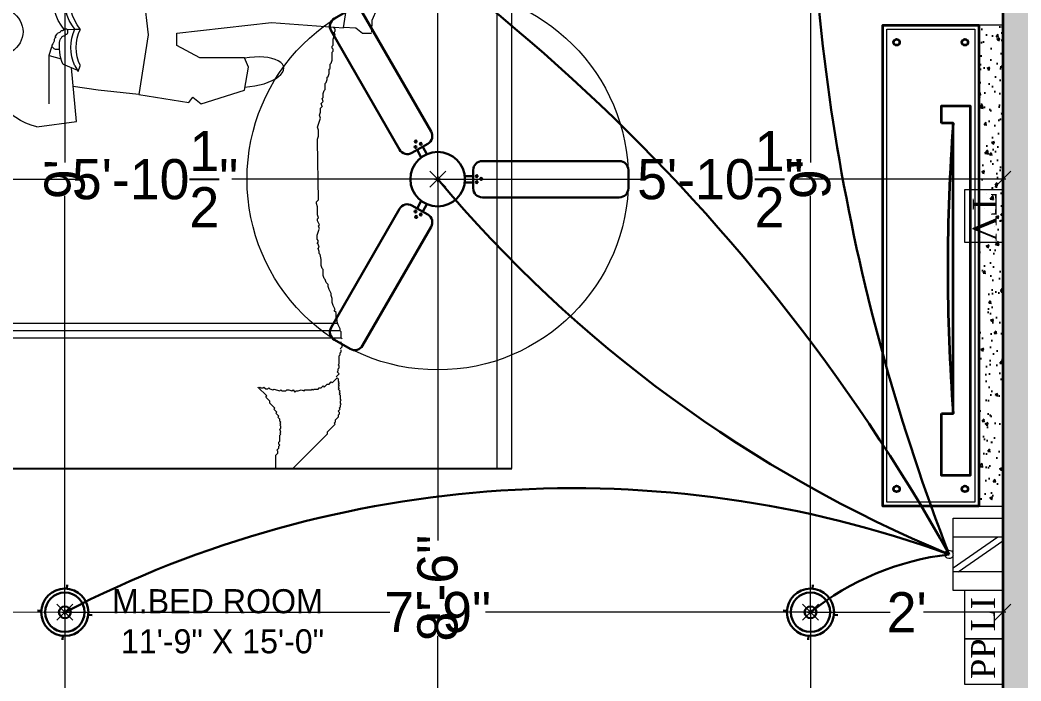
# Model space of a CAD drawing. Header units: millimetres. Extents: x -6808 to 215771, y -89660 to -16303.
# Drawn here: x 111493 to 111617.9, y -47233.3 to -47150.9 of the extents above; entities that cross this region are included whole.
import ezdxf

# ---------------------------------------------------------------- set-up
doc = ezdxf.new("R2010")
doc.units = ezdxf.units.MM
doc.header["$PDMODE"] = 35
doc.linetypes.add('DASHED', pattern=[0.75, 0.5, -0.25])
doc.layers.get('0').update_dxf_attribs({"color": 8})
for name, color, linetype, lineweight in [('A- FUR', 34, 'Continuous', 0), ('A-Lite-Clng', 5, 'Continuous', 30), ('ELE.13', 7, 'Continuous', 13), ('elec dim.', 251, 'Continuous', 25), ('ELECTRICAL', 150, 'Continuous', 30), ('FURNITURE 2', 33, 'Continuous', 25), ('furnitures', 12, 'Continuous', 13), ('text', 7, 'Continuous', 25), ('wall', 7, 'Continuous', 35), ('wokg dim', 152, 'DASHED', 18)]:
    doc.layers.add(name, color=color, linetype=linetype, lineweight=lineweight)
doc.layers.add('AR.furniture', color=7, linetype='Continuous', lineweight=35, true_color=0x009e9e)
doc.layers.add('furniture', color=7, linetype='Continuous', lineweight=5, true_color=0xe57b2a)
doc.styles.add('6 INCH', font='times.ttf', dxfattribs={"height": 6})
doc.styles.add('SAJ', font='eurr____.ttf')
doc.dimstyles.new('SAJ', dxfattribs={"dimtxt": 5, "dimasz": 2, "dimexe": 1, "dimexo": 1, "dimgap": 0.09375, "dimtad": 0, "dimdec": 1, "dimzin": 0, "dimdsep": 46, "dimlunit": 4, "dimtxsty": 'SAJ', "dimblk": 'OBLIQUE', "dimcen": 0.125, "dimdle": 0.375, "dimadec": 0, "dimazin": 0, "dimtfac": 1, "dimtdec": 1, "dimtofl": 0, "dimtmove": 0, "dimatfit": 3, "dimldrblk": 'OBLIQUE', "dimfxl": 1, "dimtolj": 1, "dimtzin": 0, "dimlwd": 5, "dimlwe": 5, "dimarcsym": 1})

# ---------------------------------------------------------------- blocks, each defined once
blk = doc.blocks.new('A$C1A9968DB')
at = {"layer": 'furniture', "ltscale": 0.5}
for p, q in [((7.52, 48.64), (8.85, 49.47)), ((8.85, 49.47), (10.51, 49.47)), ((10.51, 49.47), (11.12, 47.7)), ((6.88, 47.34), (7.52, 48.64)), ((3.85, 45.67), (6.88, 47.34)), ((11.12, 47.7), (10.65, 46.11)), ((10.65, 46.11), (8.7, 45.77)), ((3.85, 45.67), (0, 41.68)), ((8.7, 45.77), (4.85, 41.78)), ((11.92, 43.21), (4.85, 41.78)), ((0.3, 40.35), (0, 41.68)), ((0.3, 40.35), (4.88, 39.32)), ((4.88, 39.32), (7.7, 38.87)), ((7.7, 38.87), (9.68, 38.93)), ((9.68, 38.87), (9.98, 29.12)), ((25.34, 38.15), (24.78, 33.85)), ((10.35, 36.28), (10.42, 34.45)), ((15.46, 36.12), (15.3, 35.97)), ((15.61, 36.12), (15.46, 36.12)), ((15.54, 36.05), (15.69, 36.2)), ((15.69, 36.2), (15.85, 36.28)), ((15.85, 36.28), (16, 36.28)), ((16, 36.28), (16.31, 36.43)), ((16.31, 36.43), (16.47, 36.51)), ((16.47, 36.51), (16.62, 36.51)), ((17.56, 36.8), (16.62, 36.51)), ((16.7, 36.43), (16.66, 36.52)), ((16.86, 36.28), (16.7, 36.43)), ((16.93, 36.12), (16.86, 36.28)), ((16.93, 35.81), (16.93, 36.12)), ((22.85, 36.8), (17.56, 36.8)), ((17.59, 36.81), (17.95, 35.51)), ((14.76, 35.19), (14.68, 35.04)), ((14.68, 35.04), (14.68, 34.88)), ((14.84, 35.35), (14.76, 35.19)), ((14.99, 35.58), (14.84, 35.5)), ((14.84, 35.5), (14.84, 35.35)), ((15.07, 35.74), (14.99, 35.58)), ((15.15, 35.89), (15.07, 35.74)), ((15.3, 35.97), (15.15, 35.89)), ((15.3, 35.04), (15.46, 35.12)), ((15.3, 34.88), (15.3, 35.04)), ((15.46, 35.27), (15.54, 35.43)), ((15.46, 35.12), (15.46, 35.27)), ((15.54, 35.43), (15.69, 35.5)), ((15.69, 35.5), (15.81, 35.62)), ((17, 35.68), (16.93, 35.81)), ((18.54, 35.29), (19.19, 33.72)), ((14.68, 34.88), (14.84, 34.81)), ((14.74, 34.85), (14.72, 34.01)), ((14.72, 34.01), (14.72, 33.42)), ((14.84, 34.81), (15.15, 34.81)), ((15.15, 34.81), (15.3, 34.88)), ((18.71, 34.01), (19.34, 33.64)), ((24.78, 33.85), (18.92, 34.36)), ((21.37, 31.48), (20.95, 34.19)), ((19.34, 33.64), (18.71, 33.42)), ((21.82, 27.05), (21.37, 31.48)), ((9.98, 29.12), (9.68, 27.2)), ((8.8, 17.45), (10, 26.89)), ((9.68, 27.2), (10.28, 26.61)), ((10.28, 26.61), (15.31, 26.02)), ((15.31, 26.02), (21.82, 27.05)), ((21.82, 27.05), (22.71, 21.58)), ((15.16, 22.91), (13.98, 12.57)), ((16.49, 22.91), (15.16, 22.91)), ((17.82, 20.4), (16.49, 22.91)), ((22.71, 21.58), (22.11, 21.14)), ((22.11, 21.14), (22.85, 20.25)), ((17.82, 15.52), (17.82, 20.4)), ((22.85, 20.25), (21.37, 15.52)), ((10.72, 4.14), (8.8, 17.45)), ((18.86, 15.08), (17.82, 15.52)), ((21.37, 15.52), (18.86, 15.08)), ((13.98, 12.57), (14.57, 4.74)), ((14.57, 4.74), (10.72, 4.14)), ((14.48, 4.72), (14.56, 3.39)), ((11.67, 4.29), (11.71, 2.78)), ((14.56, 3.39), (15.16, 2.64)), ((11.71, 2.78), (9.89, 1.11)), ((15.16, 2.64), (15.13, 1.68)), ((9.89, 1.11), (9.14, 0.96)), ((13.73, 1.58), (10.1, 0)), ((15.05, 1.65), (13.73, 1.58)), ((10.1, 0), (9, 0.54))]:
    blk.add_line(p, q, dxfattribs=at)
blk.add_lwpolyline([(9, 0.54), (8.93, 0.92), (9.51, 1.04)], dxfattribs=at)
for centre, radius, start, end in [((18.06, 36.38), 7.5, 13.6872, 89.7043), ((11.38, 31.16), 5.23, 49.9003, 101.4337), ((11.46, 29.92), 5.23, 51.462, 101.4337), ((16.64, 31.03), 4.67, 65.9134, 100.1371), ((11.46, 29.33), 5.23, 51.462, 101.4337), ((16.71, 29.78), 4.67, 64.6865, 115.3135), ((16.71, 29.19), 4.67, 64.6865, 115.3135)]:
    blk.add_arc(centre, radius, start, end, dxfattribs=at)
at = {"layer": 'furniture', "ltscale": 0.5, "extrusion": (1.33e-14, -5.24506e-16, -1)}
blk.add_ellipse((14.99, 43.85), major_axis=(0, -4.19), ratio=0.740098, start_param=4.712389, end_param=10.995574, dxfattribs=at)
at = {"layer": 'furniture', "ltscale": 0.5, "extrusion": (1.32939e-14, -5.4405e-16, -1)}
blk.add_ellipse((19.38, 14.94), major_axis=(-0.51, -3.71), ratio=0.422098, start_param=4.512692, end_param=7.948784, dxfattribs=at)
blk = doc.blocks.new('ertergrgr')
at = {"layer": 'furnitures', "color": 27, "ltscale": 50}
for p, q in [((-766411.4, 424368.94), (-766482.81, 424368.94)), ((-766411.4, 424367.15), (-766482.81, 424367.15)), ((-766430.64, 424347.27), (-766430.88, 424347.02)), ((-766430.39, 424347.27), (-766430.64, 424347.27)), ((-766430.14, 424347.27), (-766430.39, 424347.27)), ((-766429.89, 424347.27), (-766430.14, 424347.27)), ((-766429.77, 424347.39), (-766429.89, 424347.27)), ((-766429.52, 424347.39), (-766429.77, 424347.39)), ((-766429.15, 424347.51), (-766429.52, 424347.39)), ((-766429.34, 424303.77), (-766429.34, 424347.45)), ((-766428.65, 424347.76), (-766429.15, 424347.51)), ((-766428.4, 424347.76), (-766428.65, 424347.76)), ((-766428.44, 424303.81), (-766428.44, 424347.76)), ((-766428.28, 424347.89), (-766428.4, 424347.76)), ((-766427.54, 424347.89), (-766428.28, 424347.89)), ((-766427.41, 424348.01), (-766427.54, 424347.89)), ((-766427.54, 424303.86), (-766427.54, 424347.89)), ((-766426.79, 424347.89), (-766427.04, 424347.89)), ((-766426.67, 424348.01), (-766426.79, 424347.89)), ((-766426.42, 424348.01), (-766426.67, 424348.01)), ((-766426.17, 424347.76), (-766426.42, 424348.01)), ((-766425.8, 424347.89), (-766426.05, 424347.89)), ((-766425.68, 424347.76), (-766425.8, 424347.89)), ((-766425.43, 424347.76), (-766425.68, 424347.76)), ((-766425.3, 424347.64), (-766425.43, 424347.76)), ((-766424.81, 424347.64), (-766425.3, 424347.64)), ((-766424.56, 424347.64), (-766424.81, 424347.64)), ((-766424.31, 424347.64), (-766424.56, 424347.64)), ((-766424.19, 424347.52), (-766424.31, 424347.64)), ((-766424.06, 424347.64), (-766424.19, 424347.52)), ((-766423.82, 424347.64), (-766424.06, 424347.64)), ((-766423.69, 424347.52), (-766423.82, 424347.64)), ((-766423.44, 424347.52), (-766423.69, 424347.52)), ((-766423.32, 424347.39), (-766423.44, 424347.52)), ((-766423.07, 424347.64), (-766423.32, 424347.39)), ((-766422.7, 424347.27), (-766423.07, 424347.64)), ((-766422.58, 424347.39), (-766422.45, 424347.52)), ((-766421.96, 424346.77), (-766422.58, 424347.39)), ((-766422.45, 424347.52), (-766422.2, 424347.52)), ((-766422.2, 424347.52), (-766422.08, 424347.64)), ((-766422.08, 424347.64), (-766421.96, 424347.52)), ((-766421.96, 424347.52), (-766421.83, 424347.64)), ((-766421.83, 424347.64), (-766421.71, 424347.52)), ((-766421.71, 424347.52), (-766421.58, 424347.64)), ((-766421.58, 424347.64), (-766421.46, 424347.52)), ((-766421.46, 424347.52), (-766421.34, 424347.64)), ((-766421.34, 424347.64), (-766421.21, 424347.52)), ((-766421.21, 424347.52), (-766420.96, 424347.76)), ((-766420.96, 424347.76), (-766420.84, 424347.64)), ((-766420.84, 424347.64), (-766420.72, 424347.76)), ((-766420.72, 424347.76), (-766420.59, 424347.64)), ((-766420.59, 424347.64), (-766420.47, 424347.76)), ((-766420.47, 424347.76), (-766419.97, 424347.76)), ((-766419.97, 424347.76), (-766419.85, 424347.89)), ((-766419.85, 424347.89), (-766419.72, 424347.76)), ((-766419.72, 424347.76), (-766419.48, 424347.76)), ((-766419.48, 424347.76), (-766419.35, 424347.89)), ((-766419.35, 424347.89), (-766419.23, 424347.76)), ((-766419.23, 424347.76), (-766418.98, 424347.76)), ((-766418.98, 424347.76), (-766418.86, 424347.64)), ((-766418.86, 424347.64), (-766418.73, 424347.76)), ((-766418.73, 424347.76), (-766418.48, 424347.52)), ((-766418.48, 424347.52), (-766418.36, 424347.64)), ((-766418.36, 424347.64), (-766418.11, 424347.64)), ((-766418.11, 424347.64), (-766417.99, 424347.52)), ((-766417.99, 424347.52), (-766417.74, 424347.52)), ((-766417.74, 424347.52), (-766417.37, 424347.15)), ((-766465.63, 424347.13), (-766465.88, 424346.89)), ((-766465.38, 424347.13), (-766465.63, 424347.13)), ((-766465.26, 424347.01), (-766465.38, 424347.13)), ((-766464.89, 424347.13), (-766465.26, 424347.01)), ((-766464.76, 424347.01), (-766464.89, 424347.13)), ((-766464.39, 424346.89), (-766464.76, 424347.01)), ((-766463.65, 424346.89), (-766464.39, 424346.89)), ((-766463.52, 424346.76), (-766463.65, 424346.89)), ((-766463.27, 424346.76), (-766463.52, 424346.76)), ((-766463.15, 424346.89), (-766463.27, 424346.76)), ((-766462.9, 424346.89), (-766463.15, 424346.89)), ((-766462.78, 424346.76), (-766462.9, 424346.89)), ((-766462.53, 424346.76), (-766462.78, 424346.76)), ((-766461.79, 424346.76), (-766462.53, 424346.76)), ((-766461.41, 424346.64), (-766461.79, 424346.76)), ((-766461.29, 424346.52), (-766461.41, 424346.64)), ((-766461.04, 424346.52), (-766461.29, 424346.52)), ((-766460.79, 424346.52), (-766461.04, 424346.52)), ((-766460.67, 424346.39), (-766460.79, 424346.52)), ((-766460.17, 424346.39), (-766460.67, 424346.39)), ((-766459.8, 424346.27), (-766460.17, 424346.39)), ((-766459.68, 424346.14), (-766459.8, 424346.27)), ((-766459.43, 424346.14), (-766459.68, 424346.14)), ((-766459.06, 424346.02), (-766459.43, 424346.14)), ((-766458.93, 424345.9), (-766459.06, 424346.02)), ((-766434.36, 424346.03), (-766434.73, 424345.9)), ((-766434.11, 424346.27), (-766434.36, 424346.03)), ((-766433.86, 424346.27), (-766434.11, 424346.27)), ((-766433.49, 424346.4), (-766433.86, 424346.27)), ((-766432.99, 424346.65), (-766433.49, 424346.4)), ((-766432.74, 424346.65), (-766432.99, 424346.65)), ((-766432.37, 424346.77), (-766432.74, 424346.65)), ((-766431.88, 424346.77), (-766432.37, 424346.77)), ((-766431.5, 424346.89), (-766431.88, 424346.77)), ((-766431.01, 424347.14), (-766431.5, 424346.89)), ((-766430.88, 424347.02), (-766431.01, 424347.14)), ((-766422.08, 424346.65), (-766421.96, 424346.77)), ((-766421.83, 424346.4), (-766422.08, 424346.65)), ((-766421.83, 424346.15), (-766421.83, 424346.4)), ((-766421.46, 424345.78), (-766421.83, 424346.15)), ((-766417.37, 424347.15), (-766417.12, 424347.15)), ((-766417.12, 424347.15), (-766417, 424347.02)), ((-766417, 424347.02), (-766416.87, 424347.15)), ((-766416.87, 424347.15), (-766415.88, 424346.15)), ((-766415.88, 424346.15), (-766415.63, 424346.15)), ((-766415.63, 424346.15), (-766411.4, 424341.92)), ((-766458.19, 424345.9), (-766458.93, 424345.9)), ((-766458.07, 424345.77), (-766458.19, 424345.9)), ((-766457.7, 424345.65), (-766458.07, 424345.77)), ((-766457.2, 424345.65), (-766457.7, 424345.65)), ((-766457.08, 424345.53), (-766457.2, 424345.65)), ((-766456.7, 424345.65), (-766457.08, 424345.53)), ((-766456.46, 424345.4), (-766456.7, 424345.65)), ((-766456.08, 424345.53), (-766456.46, 424345.4)), ((-766455.89, 424345.33), (-766456.14, 424345.58)), ((-766455.4, 424345.33), (-766455.89, 424345.33)), ((-766455.02, 424345.2), (-766455.4, 424345.33)), ((-766454.65, 424345.33), (-766455.02, 424345.2)), ((-766453.54, 424344.96), (-766454.65, 424345.33)), ((-766453.16, 424345.08), (-766453.54, 424344.96)), ((-766452.92, 424345.08), (-766453.16, 424345.08)), ((-766452.42, 424345.08), (-766452.92, 424345.08)), ((-766452.05, 424344.96), (-766452.42, 424345.08)), ((-766451.8, 424344.96), (-766452.05, 424344.96)), ((-766444.58, 424345.08), (-766451.8, 424344.96)), ((-766444.33, 424344.83), (-766444.58, 424345.08)), ((-766444.09, 424344.83), (-766444.33, 424344.83)), ((-766443.71, 424344.96), (-766444.09, 424344.83)), ((-766443.47, 424344.96), (-766443.71, 424344.96)), ((-766442.72, 424344.96), (-766443.47, 424344.96)), ((-766442.35, 424345.08), (-766442.72, 424344.96)), ((-766442.23, 424344.96), (-766442.35, 424345.08)), ((-766441.98, 424344.96), (-766442.23, 424344.96)), ((-766441.48, 424345.21), (-766441.98, 424344.96)), ((-766441.36, 424345.08), (-766441.48, 424345.21)), ((-766440.99, 424345.21), (-766441.36, 424345.08)), ((-766440.18, 424344.91), (-766440.93, 424345.16)), ((-766439.69, 424344.91), (-766440.18, 424344.91)), ((-766439.56, 424345.03), (-766439.69, 424344.91)), ((-766439.32, 424345.03), (-766439.56, 424345.03)), ((-766439.19, 424344.91), (-766439.32, 424345.03)), ((-766439.07, 424345.03), (-766439.19, 424344.91)), ((-766438.7, 424345.16), (-766439.07, 424345.03)), ((-766438.57, 424345.03), (-766438.7, 424345.16)), ((-766438.2, 424345.16), (-766438.57, 424345.03)), ((-766437.95, 424345.16), (-766438.2, 424345.16)), ((-766437.83, 424345.28), (-766437.95, 424345.16)), ((-766437.21, 424345.4), (-766437.83, 424345.28)), ((-766436.46, 424345.4), (-766437.21, 424345.4)), ((-766436.09, 424345.53), (-766436.46, 424345.4)), ((-766435.97, 424345.65), (-766436.09, 424345.53)), ((-766435.22, 424345.65), (-766435.97, 424345.65)), ((-766434.85, 424345.78), (-766435.22, 424345.65)), ((-766434.73, 424345.9), (-766434.85, 424345.78)), ((-766421.59, 424345.66), (-766421.46, 424345.78)), ((-766421.34, 424345.41), (-766421.59, 424345.66)), ((-766421.34, 424345.16), (-766421.34, 424345.41)), ((-766421.21, 424345.04), (-766421.34, 424345.16)), ((-766421.21, 424344.54), (-766421.21, 424345.04)), ((-766421.09, 424344.42), (-766421.21, 424344.54)), ((-766421.21, 424344.29), (-766421.09, 424344.42)), ((-766421.09, 424344.17), (-766421.21, 424344.29)), ((-766421.09, 424343.92), (-766421.09, 424344.17)), ((-766421.09, 424343.42), (-766421.09, 424343.92)), ((-766420.97, 424343.3), (-766421.09, 424343.42)), ((-766421.09, 424342.93), (-766420.97, 424343.3)), ((-766420.97, 424342.56), (-766421.09, 424342.93)), ((-766420.97, 424342.31), (-766420.97, 424342.56)), ((-766420.84, 424342.18), (-766420.97, 424342.31)), ((-766421.09, 424341.94), (-766420.84, 424342.18)), ((-766420.97, 424341.81), (-766421.09, 424341.94)), ((-766421.09, 424341.44), (-766420.97, 424341.81)), ((-766421.09, 424341.19), (-766421.09, 424341.44)), ((-766420.97, 424341.07), (-766421.09, 424341.19)), ((-766420.97, 424340.57), (-766420.97, 424341.07)), ((-766421.21, 424339.58), (-766420.97, 424340.32)), ((-766421.09, 424340.45), (-766420.97, 424340.57)), ((-766420.97, 424340.32), (-766421.09, 424340.45)), ((-766418.36, 424339.95), (-766418.73, 424339.58)), ((-766418.24, 424339.83), (-766418.36, 424339.95)), ((-766417.87, 424340.2), (-766418.24, 424339.83)), ((-766417.74, 424340.08), (-766417.87, 424340.2)), ((-766417.49, 424340.33), (-766417.74, 424340.08)), ((-766417.25, 424340.33), (-766417.49, 424340.33)), ((-766417.12, 424340.45), (-766417.25, 424340.33)), ((-766417, 424340.33), (-766417.12, 424340.45)), ((-766416.87, 424340.45), (-766417, 424340.33)), ((-766416.75, 424340.33), (-766416.87, 424340.45)), ((-766416.63, 424340.45), (-766416.75, 424340.33)), ((-766416.38, 424340.45), (-766416.63, 424340.45)), ((-766416.25, 424340.33), (-766416.38, 424340.45)), ((-766415.88, 424340.45), (-766416.25, 424340.33)), ((-766415.76, 424340.33), (-766415.88, 424340.45)), ((-766415.63, 424340.45), (-766415.76, 424340.33)), ((-766415.51, 424340.33), (-766415.63, 424340.45)), ((-766415.26, 424340.33), (-766415.51, 424340.33)), ((-766414.77, 424340.33), (-766415.26, 424340.33)), ((-766414.64, 424340.2), (-766414.77, 424340.33)), ((-766414.4, 424340.2), (-766414.64, 424340.2)), ((-766414.27, 424340.33), (-766414.4, 424340.2)), ((-766414.15, 424340.2), (-766414.27, 424340.33)), ((-766413.9, 424340.2), (-766414.15, 424340.2)), ((-766413.65, 424339.95), (-766413.9, 424340.2)), ((-766413.53, 424340.08), (-766413.65, 424339.95)), ((-766413.28, 424340.08), (-766413.53, 424340.08)), ((-766413.03, 424339.83), (-766413.28, 424340.08)), ((-766412.78, 424339.83), (-766413.03, 424339.83)), ((-766411.4, 424339.83), (-766412.78, 424339.83)), ((-766420.35, 424338.71), (-766421.46, 424337.6)), ((-766421.46, 424338.34), (-766421.22, 424338.59)), ((-766421.34, 424338.96), (-766421.22, 424339.08)), ((-766421.22, 424338.84), (-766421.34, 424338.96)), ((-766421.22, 424338.59), (-766421.22, 424338.84)), ((-766421.09, 424339.46), (-766421.21, 424339.58)), ((-766421.22, 424339.08), (-766421.09, 424339.46)), ((-766420.22, 424338.59), (-766420.35, 424338.71)), ((-766419.73, 424339.09), (-766420.22, 424338.59)), ((-766419.48, 424339.09), (-766419.73, 424339.09)), ((-766418.86, 424339.71), (-766419.48, 424339.09)), ((-766418.73, 424339.58), (-766418.86, 424339.71)), ((-766421.34, 424338.22), (-766421.46, 424338.34)), ((-766421.46, 424337.84), (-766421.34, 424337.97)), ((-766421.34, 424337.72), (-766421.46, 424337.84)), ((-766421.46, 424337.6), (-766421.34, 424337.72)), ((-766421.34, 424337.97), (-766421.34, 424338.22))]:
    blk.add_line(p, q, dxfattribs=at)
at = {"layer": 'furnitures', "color": 27, "lineweight": 25}
blk.add_line((-766411.4, 424290.02), (-766411.4, 424368.94), dxfattribs=at)
at = {"layer": 'A- FUR', "color": 27, "extrusion": (0, 0, -1), "xscale": 1.132284455181866, "yscale": 1.132284455181866, "zscale": -1.132284454635607, "rotation": 179.9999999990779}
blk.add_blockref('A$C1A9968DB', (766482.28, 424353.52), dxfattribs=at)
blk = doc.blocks.new('vcdr')
at = {"layer": 'AR.furniture', "lineweight": 25, "ltscale": 2}
h = blk.add_hatch(dxfattribs=at)
h.set_pattern_fill('AR-CONC', color=256, scale=0.5, style=0)
h.set_pattern_definition([(50, (5894.276, -2096.168), (3.58630091, -0.313760675), [0.375, -4.125]), (355, (5894.276, -2096.168), (-0.69375667, 3.76096067), [0.3, -3.3]), (100.4514, (5894.575, -2096.194), (2.89254691, 3.44719771), [0.31870095, -3.50571056]), (46.1842, (5894.276, -2095.168), (5.33620524, -0.82759507), [0.5625, -6.1875]), (96.6356, (5894.7207, -2095.237), (4.67331353, 4.87058935), [0.47805144, -5.258565]), (351.1842, (5894.276, -2095.168), (4.67330973, 4.870593), [0.45, -4.95]), (21, (5894.776, -2095.418), (2.98453526, -2.01309445), [0.375, -4.125]), (326, (5894.776, -2095.418), (1.21657666, 3.62575023), [0.3, -3.3]), (71.4514, (5895.0247, -2095.5857), (4.20111314, 1.61265248), [0.31870095, -3.50571056]), (37.5, (5894.276, -2096.168), (0.060799277, 1.66446927), [0, -3.26, 0, -3.35, 0, -3.3125]), (7.5, (5894.276, -2096.168), (1.315347687, 1.97205856), [0, -1.91, 0, -3.185, 0, -1.2625]), (327.5, (5893.161, -2096.168), (2.66911218, -0.112774359), [0, -1.25, 0, -3.9, 0, -5.175]), (317.5, (5892.661, -2096.168), (2.915930847, 0.50052491), [0, -1.625, 0, -2.59, 0, -3.675])])
h.paths.add_polyline_path([(93614.87, -24321.29), (93617.87, -24321.29), (93617.87, -24261.29), (93614.87, -24261.29)])
at = {"layer": 'AR.furniture', "ltscale": 2}
blk.add_lwpolyline([(93614.87, -24321.29), (93602.87, -24321.29), (93602.87, -24261.29), (93614.87, -24261.29)], close=True, dxfattribs=at)
blk.add_lwpolyline([(93614.87, -24321.29), (93602.87, -24321.29), (93602.87, -24261.29), (93614.87, -24261.29)], close=True, dxfattribs=at)
at = {"layer": 'AR.furniture', "lineweight": 20, "ltscale": 5}
blk.add_lwpolyline([(93614.37, -24320.79), (93603.37, -24320.79), (93603.37, -24261.79), (93614.37, -24261.79)], close=True, dxfattribs=at)
blk.add_lwpolyline([(93614.37, -24320.79), (93603.37, -24320.79), (93603.37, -24261.79), (93614.37, -24261.79)], close=True, dxfattribs=at)
at = {"layer": 'AR.furniture', "lineweight": 9, "ltscale": 2}
blk.add_lwpolyline([(93614.87, -24321.29), (93617.87, -24321.29), (93617.87, -24261.29), (93614.87, -24261.29)], close=True, dxfattribs=at)
blk.add_lwpolyline([(93614.87, -24321.29), (93617.87, -24321.29), (93617.87, -24261.29), (93614.87, -24261.29)], close=True, dxfattribs=at)
at = {"layer": 'AR.furniture'}
for points in [[(93610.22, -24273.51), (93610.22, -24271.36), (93613.78, -24271.36), (93613.78, -24317.46), (93610.22, -24317.46), (93610.22, -24309.71)], [(93610.22, -24273.51), (93610.22, -24271.36), (93613.78, -24271.36), (93613.78, -24317.46), (93610.22, -24317.46), (93610.22, -24309.71)], [(93610.22, -24309.71), (93611.67, -24309.71), (93611.67, -24273.51), (93610.22, -24273.51)], [(93610.22, -24309.71), (93611.67, -24309.71), (93611.67, -24273.51), (93610.22, -24273.51)]]:
    blk.add_lwpolyline(points, dxfattribs=at)
at = {"layer": 'AR.furniture', "ltscale": 2}
for centre in [(93604.6, -24263.44), (93604.6, -24263.44), (93613.13, -24263.44), (93613.13, -24263.44), (93604.6, -24319.13), (93604.6, -24319.13), (93613.13, -24319.13), (93613.13, -24319.13)]:
    blk.add_circle(centre, 0.375, dxfattribs=at)
at = {"layer": 'AR.furniture', "ltscale": 5}
blk.add_arc((93852.35, -24291.61), 241.36, 175.6992, 184.3008, dxfattribs=at)
blk.add_arc((93852.35, -24291.61), 241.36, 175.6992, 184.3008, dxfattribs=at)
blk = doc.blocks.new('FAN')
at = {"layer": 'A-Lite-Clng', "color": 5, "ltscale": 10}
for p, q in [((-11.37, 17.69), (-9.63, 18.69)), ((-0.73, 5.26), (-8.27, 18.32)), ((-4.19, 3.26), (-11.73, 16.32)), ((-2.83, 2.9), (-1.09, 3.9)), ((-1.65, 3.57), (-1.18, 2.76)), ((-2.27, 3.22), (-1.8, 2.4)), ((4.92, 2), (20, 2)), ((3.92, 0.35), (2.98, 0.35)), ((3.92, 1), (3.92, -1)), ((21, 1), (21, -1)), ((3.92, -0.35), (2.98, -0.35)), ((4.92, -2), (20, -2)), ((-4.19, -3.26), (-11.73, -16.32)), ((-1.09, -3.9), (-2.83, -2.9)), ((-2.27, -3.22), (-1.8, -2.4)), ((-1.65, -3.57), (-1.18, -2.76)), ((-0.73, -5.26), (-8.27, -18.32)), ((-9.63, -18.69), (-11.37, -17.69))]:
    blk.add_line(p, q, dxfattribs=at)
for centre, radius in [((-2.44, 3.55), 0.102), ((-2.42, 4.14), 0.109), ((-1.86, 3.89), 0.102), ((0, 0), 3), ((4.3, 0.33), 0.102), ((4.79, 0.03), 0.109), ((4.3, -0.33), 0.102), ((-2.44, -3.56), 0.102), ((-2.37, -4.16), 0.109), ((-1.86, -3.89), 0.102)]:
    blk.add_circle(centre, radius, dxfattribs=at)
for centre, start, end in [((-9.13, 17.82), 30, 120), ((-10.87, 16.82), 120, 210), ((-1.59, 4.76), 300, 30), ((-3.33, 3.76), 210, 300), ((4.92, 1), 90, 180), ((20, 1), 0, 90), ((4.92, -1), 180, 270), ((20, -1), 270, 0), ((-3.33, -3.76), 60, 150), ((-1.59, -4.76), 330, 60), ((-10.87, -16.82), 150, 240), ((-9.13, -17.82), 240, 330)]:
    blk.add_arc(centre, 1, start, end, dxfattribs=at)
blk = doc.blocks.new('CEILING LIGHT')
at = {"layer": 'ELECTRICAL'}
for p, q in [((0, 3.5), (0, 3)), ((-3, 0.09), (-3.5, 0.09)), ((3.5, 0.09), (3, 0.09)), ((0, -3), (0, -3.5))]:
    blk.add_line(p, q, dxfattribs=at)
for radius in [3, 2.5, 0.75]:
    blk.add_circle((0, 0), radius, dxfattribs=at)
blk = doc.blocks.new('switch board')
for p, q in [((0, 2.326), (0, -3.5)), ((4, 2.326), (0, 2.326)), ((4, -0.511), (4, 2.326)), ((4, 0.826), (0, 0.826)), ((4, -1.68), (0.4, 0.826)), ((3.6, -2), (0, 0.505)), ((4, -0.663), (4, -0.511)), ((4, -3.5), (4, -0.663)), ((0, -2), (4, -2)), ((0, -3.5), (4, -3.5))]:
    blk.add_line(p, q)
blk.add_arc((4.327, -0.587), 0.336, 193.03993, 166.96007)
blk = doc.blocks.new('_Oblique')
at = {"color": 0, "linetype": 'ByBlock', "lineweight": -2}
blk.add_line((-0.5, -0.5), (0.5, 0.5), dxfattribs=at)
blk = doc.blocks.new('*D1504')
at = {"layer": 'Defpoints', "color": 0, "transparency": 16777216}
for p in [(111474.62, -47224.9), (111474.62, -47224.9), (111498.62, -47224.76)]:
    blk.add_point(p, dxfattribs=at)
at = {"layer": 'elec dim.', "color": 0, "lineweight": 5, "transparency": 16777216}
for p, q in [((111474.24, -47224.9), (111484.54, -47224.84)), ((111498.99, -47224.76), (111488.7, -47224.82))]:
    blk.add_line(p, q, dxfattribs=at)
at = {"layer": 'elec dim.', "color": 0, "lineweight": 5, "transparency": 16777216, "xscale": 2, "yscale": 2, "zscale": 2}
for p, rotation in [((111474.62, -47224.9), 180.3265471586444), ((111498.62, -47224.76), 0.3265471586444502)]:
    blk.add_blockref('_Oblique', p, dxfattribs=dict(at, rotation=rotation))
at = {"layer": 'elec dim.', "color": 0, "transparency": 16777216, "insert": (111486.62, -47224.83), "char_height": 5, "attachment_point": 5, "rotation": 0.3265, "style": 'SAJ'}
blk.add_mtext("\\A1;2'", dxfattribs=at)
blk = doc.blocks.new('*D1505')
at = {"layer": 'Defpoints', "color": 0, "transparency": 16777216}
for p in [(111498.62, -47224.76), (111591.62, -47224.76), (111591.62, -47224.76)]:
    blk.add_point(p, dxfattribs=at)
at = {"layer": 'elec dim.', "color": 0, "lineweight": 5, "transparency": 16777216}
for p, q in [((111498.24, -47224.76), (111539.14, -47224.76)), ((111591.99, -47224.76), (111551.1, -47224.76))]:
    blk.add_line(p, q, dxfattribs=at)
at = {"layer": 'elec dim.', "color": 0, "lineweight": 5, "transparency": 16777216, "xscale": 2, "yscale": 2, "zscale": 2, "rotation": 180}
blk.add_blockref('_Oblique', (111498.62, -47224.76), dxfattribs=at)
at = {"layer": 'elec dim.', "color": 0, "lineweight": 5, "transparency": 16777216, "xscale": 2, "yscale": 2, "zscale": 2}
blk.add_blockref('_Oblique', (111591.62, -47224.76), dxfattribs=at)
at = {"layer": 'elec dim.', "color": 0, "transparency": 16777216, "insert": (111545.12, -47224.76), "char_height": 5, "attachment_point": 5, "style": 'SAJ'}
blk.add_mtext('\\A1;7\'-9"', dxfattribs=at)
blk = doc.blocks.new('*D1506')
at = {"layer": 'Defpoints', "color": 0, "transparency": 16777216}
for p in [(111591.62, -47224.76), (111615.62, -47224.76), (111615.62, -47224.76)]:
    blk.add_point(p, dxfattribs=at)
at = {"layer": 'elec dim.', "color": 0, "lineweight": 5, "transparency": 16777216}
for p, q in [((111591.24, -47224.76), (111601.54, -47224.76)), ((111615.99, -47224.76), (111605.7, -47224.76))]:
    blk.add_line(p, q, dxfattribs=at)
at = {"layer": 'elec dim.', "color": 0, "lineweight": 5, "transparency": 16777216, "xscale": 2, "yscale": 2, "zscale": 2, "rotation": 180}
blk.add_blockref('_Oblique', (111591.62, -47224.76), dxfattribs=at)
at = {"layer": 'elec dim.', "color": 0, "lineweight": 5, "transparency": 16777216, "xscale": 2, "yscale": 2, "zscale": 2}
blk.add_blockref('_Oblique', (111615.62, -47224.76), dxfattribs=at)
at = {"layer": 'elec dim.', "color": 0, "transparency": 16777216, "insert": (111603.62, -47224.76), "char_height": 5, "attachment_point": 5, "style": 'SAJ'}
blk.add_mtext("\\A1;2'", dxfattribs=at)
blk = doc.blocks.new('*D1507')
at = {"layer": 'Defpoints', "color": 0, "transparency": 16777216}
for p in [(111498.62, -47116.76), (111498.62, -47224.76), (111498.62, -47224.76)]:
    blk.add_point(p, dxfattribs=at)
at = {"layer": 'elec dim.', "color": 0, "lineweight": 5, "transparency": 16777216}
for p, q in [((111498.62, -47116.39), (111498.62, -47168.69)), ((111499.62, -47116.76), (111499.62, -47116.76)), ((111498.62, -47225.14), (111498.62, -47172.83)), ((111499.62, -47224.76), (111499.62, -47224.76))]:
    blk.add_line(p, q, dxfattribs=at)
at = {"layer": 'elec dim.', "color": 0, "lineweight": 5, "transparency": 16777216, "xscale": 2, "yscale": 2, "zscale": 2}
for p, rotation in [((111498.62, -47116.76), 90), ((111498.62, -47224.76), 270)]:
    blk.add_blockref('_Oblique', p, dxfattribs=dict(at, rotation=rotation))
at = {"layer": 'elec dim.', "color": 0, "transparency": 16777216, "insert": (111498.62, -47170.76), "char_height": 5, "attachment_point": 5, "rotation": 90, "style": 'SAJ'}
blk.add_mtext("\\A1;9'", dxfattribs=at)
blk = doc.blocks.new('*D1537')
at = {"layer": 'Defpoints', "color": 0, "transparency": 16777216}
for p in [(111498.62, -47224.76), (111498.62, -47272.76), (111498.62, -47272.76)]:
    blk.add_point(p, dxfattribs=at)
at = {"layer": 'elec dim.', "color": 0, "lineweight": 5, "transparency": 16777216}
for p, q in [((111498.62, -47224.39), (111498.62, -47246.73)), ((111498.62, -47273.14), (111498.62, -47250.79))]:
    blk.add_line(p, q, dxfattribs=at)
at = {"layer": 'elec dim.', "color": 0, "lineweight": 5, "transparency": 16777216, "xscale": 2, "yscale": 2, "zscale": 2}
for p, rotation in [((111498.62, -47224.76), 90), ((111498.62, -47272.76), 270)]:
    blk.add_blockref('_Oblique', p, dxfattribs=dict(at, rotation=rotation))
at = {"layer": 'elec dim.', "color": 0, "transparency": 16777216, "insert": (111498.62, -47248.76), "char_height": 5, "attachment_point": 5, "rotation": 90, "style": 'SAJ'}
blk.add_mtext("\\A1;4'", dxfattribs=at)
blk = doc.blocks.new('*D1512')
at = {"layer": 'Defpoints', "color": 0, "transparency": 16777216}
for p in [(111591.62, -47116.76), (111591.62, -47224.76), (111591.62, -47224.76)]:
    blk.add_point(p, dxfattribs=at)
at = {"layer": 'elec dim.', "color": 0, "lineweight": 5, "transparency": 16777216}
for p, q in [((111591.62, -47116.39), (111591.62, -47168.69)), ((111592.62, -47116.76), (111592.62, -47116.76)), ((111591.62, -47225.14), (111591.62, -47172.83)), ((111592.62, -47224.76), (111592.62, -47224.76))]:
    blk.add_line(p, q, dxfattribs=at)
at = {"layer": 'elec dim.', "color": 0, "lineweight": 5, "transparency": 16777216, "xscale": 2, "yscale": 2, "zscale": 2}
for p, rotation in [((111591.62, -47116.76), 90), ((111591.62, -47224.76), 270)]:
    blk.add_blockref('_Oblique', p, dxfattribs=dict(at, rotation=rotation))
at = {"layer": 'elec dim.', "color": 0, "transparency": 16777216, "insert": (111591.62, -47170.76), "char_height": 5, "attachment_point": 5, "rotation": 90, "style": 'SAJ'}
blk.add_mtext("\\A1;9'", dxfattribs=at)
blk = doc.blocks.new('*D1513')
at = {"layer": 'Defpoints', "color": 0, "transparency": 16777216}
for p in [(111591.62, -47224.76), (111591.62, -47272.76), (111591.62, -47272.76)]:
    blk.add_point(p, dxfattribs=at)
at = {"layer": 'elec dim.', "color": 0, "lineweight": 5, "transparency": 16777216}
for p, q in [((111591.62, -47224.39), (111591.62, -47246.73)), ((111591.62, -47273.14), (111591.62, -47250.79))]:
    blk.add_line(p, q, dxfattribs=at)
at = {"layer": 'elec dim.', "color": 0, "lineweight": 5, "transparency": 16777216, "xscale": 2, "yscale": 2, "zscale": 2}
for p, rotation in [((111591.62, -47224.76), 90), ((111591.62, -47272.76), 270)]:
    blk.add_blockref('_Oblique', p, dxfattribs=dict(at, rotation=rotation))
at = {"layer": 'elec dim.', "color": 0, "transparency": 16777216, "insert": (111591.62, -47248.76), "char_height": 5, "attachment_point": 5, "rotation": 90, "style": 'SAJ'}
blk.add_mtext("\\A1;4'", dxfattribs=at)
blk = doc.blocks.new('*D1546')
at = {"layer": 'Defpoints', "color": 0, "transparency": 16777216}
for p in [(111474.62, -47170.76), (111474.62, -47170.76), (111545.12, -47170.76)]:
    blk.add_point(p, dxfattribs=at)
at = {"layer": 'elec dim.', "color": 0, "lineweight": 5, "transparency": 16777216}
for p, q in [((111474.24, -47170.76), (111500.31, -47170.76)), ((111545.49, -47170.76), (111519.43, -47170.76))]:
    blk.add_line(p, q, dxfattribs=at)
at = {"layer": 'elec dim.', "color": 0, "lineweight": 5, "transparency": 16777216, "xscale": 2, "yscale": 2, "zscale": 2}
for p, rotation in [((111474.62, -47170.76), 180.0000000133108), ((111545.12, -47170.76), 1.33108724e-08)]:
    blk.add_blockref('_Oblique', p, dxfattribs=dict(at, rotation=rotation))
at = {"layer": 'elec dim.', "color": 0, "transparency": 16777216, "insert": (111509.87, -47170.76), "char_height": 5, "attachment_point": 5, "rotation": 0, "style": 'SAJ'}
blk.add_mtext('\\A1;5\'-10{\\H1.000000x;\\S1/2;}"', dxfattribs=at)
blk = doc.blocks.new('*D1547')
at = {"layer": 'Defpoints', "color": 0, "transparency": 16777216}
for p in [(111545.12, -47170.76), (111615.62, -47170.76), (111615.62, -47170.76)]:
    blk.add_point(p, dxfattribs=at)
at = {"layer": 'elec dim.', "color": 0, "lineweight": 5, "transparency": 16777216}
for p, q in [((111544.74, -47170.76), (111570.81, -47170.76)), ((111615.99, -47170.76), (111589.93, -47170.76))]:
    blk.add_line(p, q, dxfattribs=at)
at = {"layer": 'elec dim.', "color": 0, "lineweight": 5, "transparency": 16777216, "xscale": 2, "yscale": 2, "zscale": 2, "rotation": 180}
blk.add_blockref('_Oblique', (111545.12, -47170.76), dxfattribs=at)
at = {"layer": 'elec dim.', "color": 0, "lineweight": 5, "transparency": 16777216, "xscale": 2, "yscale": 2, "zscale": 2}
blk.add_blockref('_Oblique', (111615.62, -47170.76), dxfattribs=at)
at = {"layer": 'elec dim.', "color": 0, "transparency": 16777216, "insert": (111580.37, -47170.76), "char_height": 5, "attachment_point": 5, "style": 'SAJ'}
blk.add_mtext('\\A1;5\'-10{\\H1.000000x;\\S1/2;}"', dxfattribs=at)
blk = doc.blocks.new('*D1548')
at = {"layer": 'Defpoints', "color": 0, "transparency": 16777216}
for p in [(111545.12, -47170.76), (111545.12, -47272.76), (111545.12, -47272.76)]:
    blk.add_point(p, dxfattribs=at)
at = {"layer": 'elec dim.', "color": 0, "lineweight": 5, "transparency": 16777216}
for p, q in [((111545.12, -47170.39), (111545.12, -47215.82)), ((111544.12, -47170.76), (111544.12, -47170.76)), ((111545.12, -47273.14), (111545.12, -47227.71)), ((111544.12, -47272.76), (111544.12, -47272.76))]:
    blk.add_line(p, q, dxfattribs=at)
at = {"layer": 'elec dim.', "color": 0, "lineweight": 5, "transparency": 16777216, "xscale": 2, "yscale": 2, "zscale": 2}
for p, rotation in [((111545.12, -47170.76), 90), ((111545.12, -47272.76), 270)]:
    blk.add_blockref('_Oblique', p, dxfattribs=dict(at, rotation=rotation))
at = {"layer": 'elec dim.', "color": 0, "transparency": 16777216, "insert": (111545.12, -47221.76), "char_height": 5, "attachment_point": 5, "rotation": 90, "style": 'SAJ'}
blk.add_mtext('\\A1;8\'-6"', dxfattribs=at)
blk = doc.blocks.new('*D1549')
at = {"layer": 'Defpoints', "color": 0, "transparency": 16777216}
for p in [(111545.12, -47092.76), (111545.12, -47092.76), (111545.12, -47170.76)]:
    blk.add_point(p, dxfattribs=at)
at = {"layer": 'elec dim.', "color": 0, "lineweight": 5, "transparency": 16777216}
for p, q in [((111545.12, -47092.39), (111545.12, -47125.8)), ((111546.12, -47092.76), (111546.12, -47092.76)), ((111545.12, -47171.14), (111545.12, -47137.73)), ((111546.12, -47170.76), (111546.12, -47170.76))]:
    blk.add_line(p, q, dxfattribs=at)
at = {"layer": 'elec dim.', "color": 0, "lineweight": 5, "transparency": 16777216, "xscale": 2, "yscale": 2, "zscale": 2}
for p, rotation in [((111545.12, -47092.76), 90), ((111545.12, -47170.76), 270)]:
    blk.add_blockref('_Oblique', p, dxfattribs=dict(at, rotation=rotation))
at = {"layer": 'elec dim.', "color": 0, "transparency": 16777216, "insert": (111545.12, -47131.76), "char_height": 5, "attachment_point": 5, "rotation": 90, "style": 'SAJ'}
blk.add_mtext('\\A1;6\'-6"', dxfattribs=at)

msp = doc.modelspace()

# ---------------------------------------------------------------- hatches: boundary and pattern name
at = {"layer": 'wokg dim'}
h = msp.add_hatch(color=252, dxfattribs=at)
h.dxf.hatch_style = 1
h.paths.add_polyline_path([(111620.119, -47092.762), (111624.619, -47092.762), (111624.619, -47088.262), (111615.619, -47088.262), (111615.619, -47272.762), (111611.119, -47272.762), (111611.119, -47277.262), (111624.619, -47277.262), (111624.619, -47272.762), (111620.119, -47272.762)])

# ---------------------------------------------------------------- linework, layer by layer
at = {"layer": 'ELE.13', "ltscale": 5}
for points in [[(111615.619, -47178.634), (111615.619, -47172.103), (111610.819, -47172.103), (111610.819, -47178.634)], [(111615.618, -47228.058), (111615.618, -47222.058), (111610.818, -47222.058), (111610.818, -47228.058)], [(111615.618, -47233.72), (111615.618, -47228.058), (111610.818, -47228.058), (111610.818, -47233.72)]]:
    msp.add_lwpolyline(points, close=True, dxfattribs=at)
at = {"layer": 'ELE.13'}
msp.add_circle((111545.119, -47170.762), 23.78, dxfattribs=at)
at = {"layer": 'ELECTRICAL', "linetype": 'Continuous'}
for centre, radius, start, end in [((111401.796, -47333.473), 237.356, 29.23568, 65.9257), ((111847.394, -47124.635), 255.937, 178.40161, 201.28622), ((111672.698, -47063.677), 166.565, 220.00869, 247.48571), ((111561.989, -47346.834), 137.54, 70.05018, 117.43506), ((111612.874, -47251.378), 34.062, 96.67008, 128.61053)]:
    msp.add_arc(centre, radius, start, end, dxfattribs=at)
at = {"layer": 'wall', "color": 1}
msp.add_line((111615.619, -47088.262), (111615.619, -47272.762), dxfattribs=at)

# ---------------------------------------------------------------- block references
at = {"layer": 'AR.furniture'}
msp.add_blockref('vcdr', (17997.751, -22890.247), dxfattribs=at)
at = {"layer": 'ELE.13', "xscale": 1.132426383614073, "yscale": 1.132426383614073, "zscale": 1.132426383614073}
msp.add_blockref('FAN', (111545.117, -47170.762), dxfattribs=at)
at = {"layer": 'ELE.13', "ltscale": 4}
for name, p, xscale, yscale, zscale, rotation in [('switch board', (111615.618, -47216.638), -1.548617276247328, 1.548617276130244, 1.548617276427928, 5.32405190334e-05), ('CEILING LIGHT', (111498.619, -47224.762), -0.9818181818043532, 0.9818181818118316, 0.9818181818181811, 175.1736252210289), ('CEILING LIGHT', (111591.619, -47224.762), -0.9818181818043532, 0.9818181818118316, 0.9818181818181811, 175.1736252210289)]:
    msp.add_blockref(name, p, dxfattribs=dict(at, xscale=xscale, yscale=yscale, zscale=zscale, rotation=rotation))
at = {"layer": 'FURNITURE 2', "xscale": 1.010278441972019, "yscale": 1.010278441972019, "zscale": 1.010278441972019, "rotation": 270.0000000133387}
msp.add_blockref('ertergrgr', (-317176.44, -821495.752), dxfattribs=at)

# ---------------------------------------------------------------- texts
at = {"layer": 'ELE.13', "ltscale": 5, "char_height": 3, "width": 5.27575, "attachment_point": 1, "style": '6 INCH'}
for s, insert, rotation in [('TV', (111614.851, -47172.51), 270), ('LI', (111611.644, -47227.144), 90), ('PP', (111611.644, -47233.069), 90)]:
    msp.add_mtext(s, dxfattribs=dict(at, insert=insert, rotation=rotation))
at = {"layer": 'text', "ltscale": 2, "insert": (111503.381, -47221.881), "char_height": 3, "width": 115.0205, "attachment_point": 1, "style": 'SAJ'}
msp.add_mtext('\\A1;{\\fCentury Gothic|b0|i0|c0|p34; M.BED ROOM\\P  11\'-9" X 15\'-0"}', dxfattribs=at)

# ---------------------------------------------------------------- dimensions: what is measured, and where the dimension line sits
at = {"layer": 'elec dim.'}
for p1, p2, picture, middle in [((111545.117, -47170.762), (111545.117, -47092.762), '*D1549', (111545.117, -47131.762)), ((111498.619, -47116.762), (111498.619, -47224.762), '*D1507', (111498.619, -47170.762)), ((111591.619, -47116.762), (111591.619, -47224.762), '*D1512', (111591.619, -47170.762)), ((111545.117, -47170.762), (111474.619, -47170.762), '*D1546', (111509.868, -47170.762)), ((111545.117, -47170.762), (111615.619, -47170.762), '*D1547', (111580.368, -47170.762)), ((111545.117, -47170.762), (111545.117, -47272.762), '*D1548', (111545.117, -47221.762)), ((111498.619, -47224.762), (111474.619, -47224.899), '*D1504', (111486.619, -47224.831)), ((111498.619, -47224.762), (111591.619, -47224.762), '*D1505', (111545.119, -47224.762)), ((111591.619, -47224.762), (111615.619, -47224.762), '*D1506', (111603.619, -47224.762)), ((111498.619, -47224.762), (111498.619, -47272.762), '*D1537', (111498.619, -47248.762)), ((111591.619, -47224.762), (111591.619, -47272.762), '*D1513', (111591.619, -47248.762))]:
    dim = msp.add_aligned_dim(p1=p1, p2=p2, distance=0, dimstyle='SAJ', override={"dimfxl": 4}, dxfattribs=at)
    dim.commit()
    dim.dimension.update_dxf_attribs({"geometry": picture, "text_midpoint": middle})

doc.saveas('drawing.dxf')
